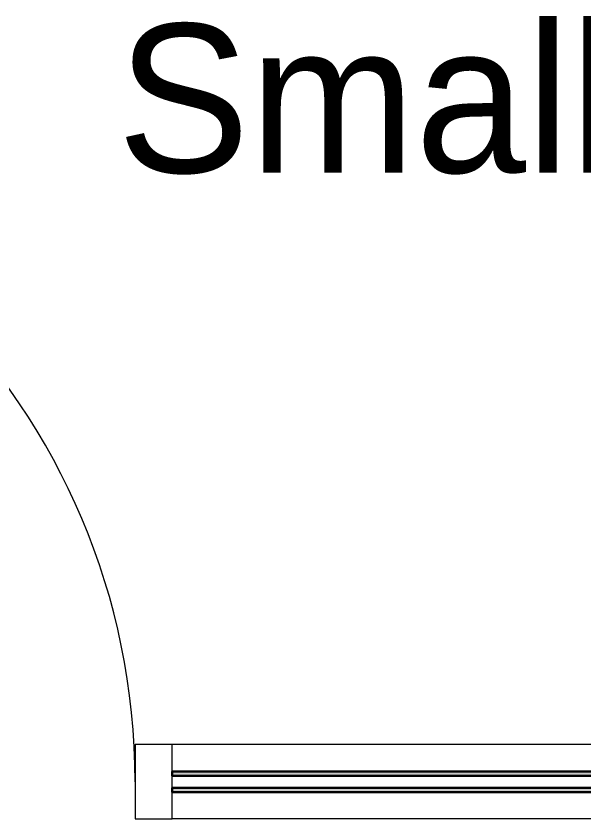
# Model space of a CAD drawing. Header units: millimetres. Extents: x 155927 to 326028, y -36033 to 97293.
# Drawn here: x 217319 to 218083, y 15108 to 16188 of the extents above; entities that cross this region are included whole.
import ezdxf

# ---------------------------------------------------------------- set-up
doc = ezdxf.new("R2010")
doc.units = ezdxf.units.MM
doc.header["$MEASUREMENT"] = 0
for name, color, linetype, lineweight in [('A-AREA-IDEN', 7, 'CONTINUOUS', 9), ('A-DOOR', 4, 'CONTINUOUS', 9), ('A-GLAZ-CURT', 7, 'CONTINUOUS', 9), ('A-GLAZ-CWMG', 7, 'CONTINUOUS', 9)]:
    doc.layers.add(name, color=color, linetype=linetype, lineweight=lineweight)
doc.styles.add('Century Gothic', font='GOTHIC.TTF', dxfattribs={"height": 200})

msp = doc.modelspace()

# ---------------------------------------------------------------- hatches: boundary and pattern name
at = {"layer": 'A-GLAZ-CURT'}
h = msp.add_hatch(color=256, dxfattribs=at)
h.paths.add_polyline_path([(218319, 15143.6), (218319, 15149.6), (217529, 15149.6), (217529, 15143.6), (218138.2, 15143.6)], flags=0)
h.paths.add_polyline_path([(217529, 15165.6), (218319, 15165.6), (218319, 15171.6), (217529, 15171.6)], flags=0)

# ---------------------------------------------------------------- linework, layer by layer
at = {"layer": 'A-DOOR'}
msp.add_arc((216569, 15157.6), 910, 0, 90, dxfattribs=at)
at = {"layer": 'A-GLAZ-CURT', "lineweight": 30}
for p, q in [((218319, 15171.6), (217529, 15171.6)), ((217529, 15171.6), (217529, 15165.6)), ((217529, 15165.6), (218319, 15165.6)), ((218319, 15149.6), (217529, 15149.6)), ((217529, 15149.6), (217529, 15143.6)), ((217529, 15143.6), (218319, 15143.6))]:
    msp.add_line(p, q, dxfattribs=at)
at = {"layer": 'A-GLAZ-CWMG', "lineweight": 20, "extrusion": (0, 0, -1)}
for p, q in [((217529, 15207.6), (217479, 15207.6)), ((217479, 15207.6), (217479, 15107.6)), ((217529, 15107.6), (217529, 15207.6)), ((217479, 15107.6), (217529, 15107.6))]:
    msp.add_line(p, q, dxfattribs=at)
at = {"layer": 'A-GLAZ-CWMG'}
for p, q in [((218319, 15207.6), (217529, 15207.6)), ((218319, 15107.6), (217529, 15107.6))]:
    msp.add_line(p, q, dxfattribs=at)

# ---------------------------------------------------------------- texts
at = {"layer": 'A-AREA-IDEN', "style": 'Century Gothic'}
msp.add_text('Small Research', height=200, dxfattribs=at).set_placement((217454.8, 15977.3))

doc.saveas('drawing.dxf')
